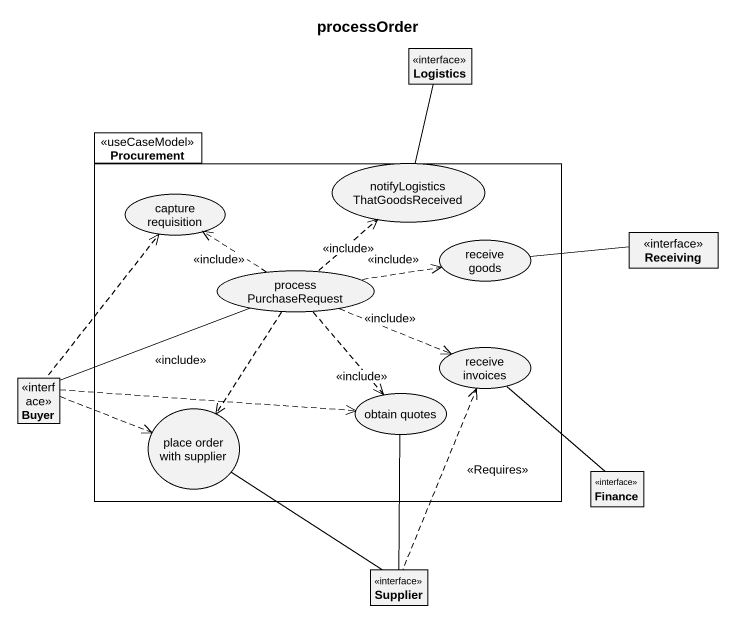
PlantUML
@startuml
title processOrder
allowmixing
hide circle
hide empty members
interface Logistics
package Procurement <<useCaseModel>> {
  usecase "notifyLogistics ThatGoodsReceived" as notifyLogistics
  usecase "capture requisition" as capture_requisition
  usecase "receive goods" as receive_goods
  usecase "process PurchaseRequest" as process_PurchaseRequest
  usecase "receive invoices" as receive_invoices
  usecase "place order with supplier" as place_order_with_supplier
  usecase "obtain quotes" as obtain_quotes
}
interface Receiving
interface Buyer
interface Finance
interface Supplier
notifyLogistics -up- Logistics
receive_goods -right- Receiving
process_PurchaseRequest .up.> notifyLogistics : <<include>>
process_PurchaseRequest .up.> capture_requisition : <<include>>
process_PurchaseRequest .right.> receive_goods : <<include>>
process_PurchaseRequest .right.> receive_invoices : <<include>>
process_PurchaseRequest ..> place_order_with_supplier : <<include>>
process_PurchaseRequest ..> obtain_quotes : <<include>>
receive_invoices -- Finance
Buyer .up.> capture_requisition
Buyer -right- process_PurchaseRequest
Buyer .right.> place_order_with_supplier
Buyer .right.> obtain_quotes
place_order_with_supplier -- Supplier
obtain_quotes -- Supplier
Supplier .up.> receive_invoices : <<Requires>>
@enduml
